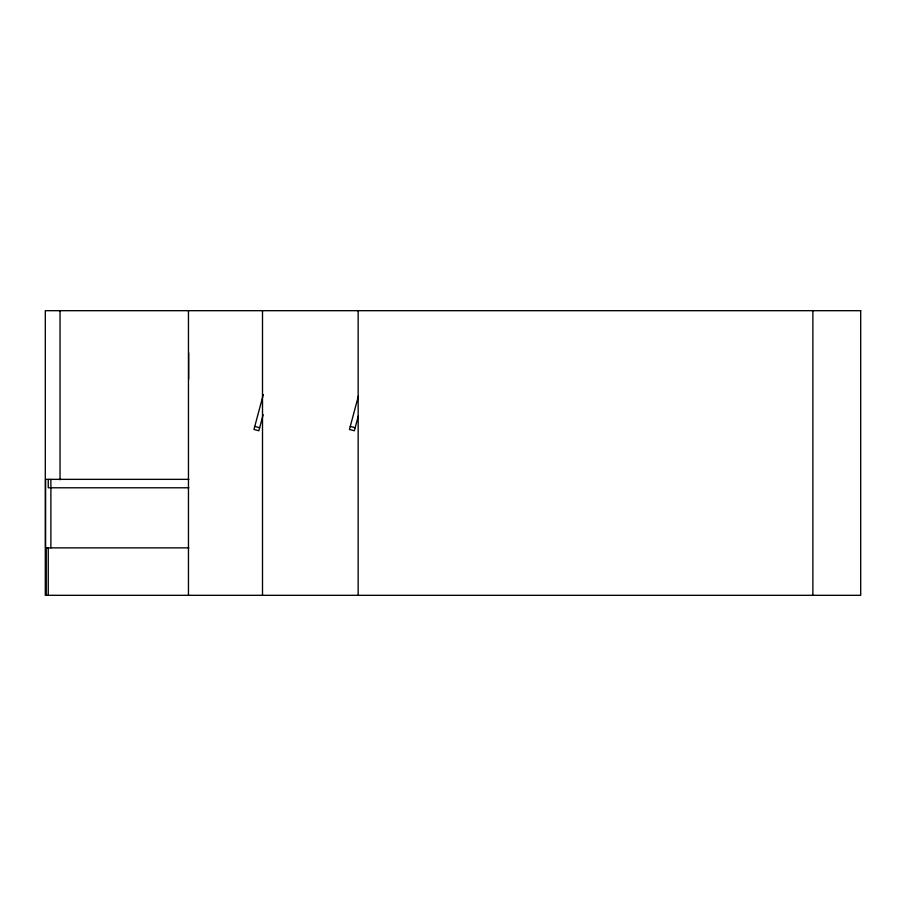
<?xml version="1.0" encoding="UTF-8"?>
<svg xmlns="http://www.w3.org/2000/svg" width="906" height="906" viewBox="0 0 906 906"><rect width="100%" height="100%" fill="white"/><g stroke="black" fill="none" stroke-linecap="round" stroke-linejoin="round"><path stroke-width="1.36" d="M263.284 394.631L253.952 429.467L258.844 430.78L263.148 414.699M358.425 395.967L349.444 429.467L354.337 430.78L358.278 416.035M188.912 479.353L45.617 479.353L45.617 547.87L188.912 547.87M188.912 487.79L48.245 487.79L48.245 479.353M350.26 426.409L355.152 427.723M254.767 426.409L259.66 427.723M812.875 310.69L812.875 595.31M358.164 310.69L358.164 595.31M262.502 310.69L262.502 595.31M188.663 352.853L188.663 379.206M188.459 310.69L188.459 595.31M60.045 310.69L60.045 479.772M50.883 479.353L50.883 547.87M48.245 547.87L48.245 595.31M46.24 547.87L46.24 595.31M860.7 310.69L45.3 310.69L45.3 595.31L860.7 595.31L860.7 310.69"/></g></svg>
